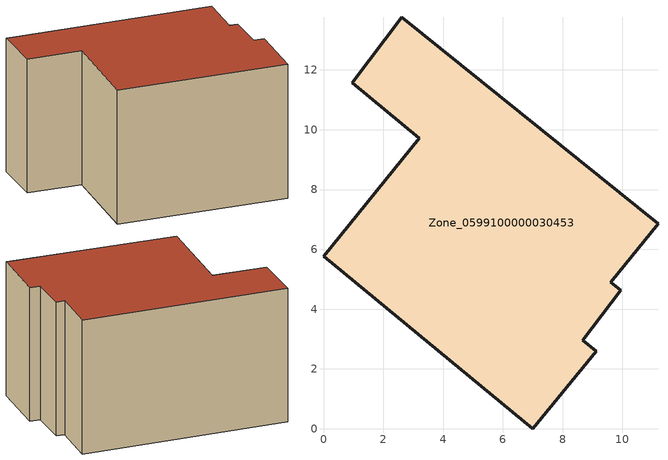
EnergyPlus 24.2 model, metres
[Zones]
Zone_0599100000030453
 floor ground (C_G): 2.62,13.76 11.19,6.85 9.61,4.91 9.95,4.63 8.68,2.96 9.12,2.6 7.01,0 0,5.78 3.21,9.72 0.97,11.57 z0
 wall outside (C_F): 7.01,0 9.12,2.6 8.68,2.96 9.95,4.63 9.61,4.91 11.19,6.85 2.62,13.76 0.97,11.57 3.21,9.72 0,5.78 7.01,0 z0:7.34
 roof outside (C_R): 0.97,11.57 3.21,9.72 0,5.78 7.01,0 9.12,2.6 8.68,2.96 9.95,4.63 9.61,4.91 11.19,6.85 2.62,13.76 z7.34
[BUILDING]
Pand.0599100000030453: North Axis=0; Terrain=City; Loads Convergence Tolerance Value=0.04; Temperature Convergence Tolerance Value=0.4; Solar Distribution=FullExterior; Maximum Number of Warmup Days=25; Minimum Number of Warmup Days=1
[Site:Location]
Rotterdam.The.Hague.AP_ZH_NLD Design_Conditions: Latitude=51.96; Longitude=4.45; Time Zone=1; Elevation=-4.5
[SITE:GROUNDTEMPERATURE:BUILDINGSURFACE]
18, 18, 18, 18, 18, 18, 18, 18, 18, 18, 18, 18
[MATERIAL] Thermal Absorptance=0.9; Solar Absorptance=0.7; Visible Absorptance=0.7
Name | Roughness | Thickness | Conductivity | Density | Specific Heat
G.TC.1946 | MediumSmooth | 0.15 | 1 | 540 | 1210
F.TC.1946 | Rough | 0.3 | 0.857143 | 1920 | 840
R.TC.1946 | MediumRough | 0.2 | 0.909091 | 1500 | 1000
[CONSTRUCTION]
C_G: G.TC.1946
C_F: F.TC.1946
C_R: R.TC.1946
[ZONE]
Zone_0599100000030453: Type=1; Multiplier=1; Ceiling Height=Autocalculate; Volume=Autocalculate; Floor Area=autocalculate; Part of Total Floor Area=Yes
[ZONEINFILTRATION:DESIGNFLOWRATE]
Infil_Zone_0599100000030453: Zone or ZoneList or Space or SpaceList=Zone_0599100000030453; Schedule=AlwaysOn; Design Flow Rate Calculation Method=Flow/Area; Flow Rate per Floor Area=0.003; Constant Term Coefficient=1; Temperature Term Coefficient=0; Velocity Term Coefficient=0; Velocity Squared Term Coefficient=0
[HVACTEMPLATE:ZONE:IDEALLOADSAIRSYSTEM]
Zone_0599100000030453: Maximum Heating Supply Air Temperature=50; Minimum Cooling Supply Air Temperature=13; Maximum Heating Supply Air Humidity Ratio=0.0156; Minimum Cooling Supply Air Humidity Ratio=0.0077; Heating Limit=NoLimit; Cooling Limit=NoLimit; Dehumidification Control Type=ConstantSensibleHeatRatio; Cooling Sensible Heat Ratio=0.7; Dehumidification Setpoint=60; Humidification Control Type=None; Humidification Setpoint=30; Outdoor Air Method=None; Outdoor Air Flow Rate per Person=0.00944; Outdoor Air Flow Rate per Zone Floor Area=0; Outdoor Air Flow Rate per Zone=0; Demand Controlled Ventilation Type=None; Outdoor Air Economizer Type=NoEconomizer; Heat Recovery Type=None; Sensible Heat Recovery Effectiveness=0.7; Latent Heat Recovery Effectiveness=0.65
[ZONECONTROL:THERMOSTAT]
ThermostatControl_Zone_0599100000030453: Zone or ZoneList=Zone_0599100000030453; Control Type Schedule=DualSetpointControlType; Control 1=Thermostat_Zone_0599100000030453; Temperature Difference Between Cutout And Setpoint=0
[THERMOSTATSETPOINT:DUALSETPOINT]
Thermostat_Zone_0599100000030453: Heating Setpoint Temperature Schedule=HeatingSetpoint_Zone_0599100000030453; Cooling Setpoint Temperature Schedule=CoolingSetpoint_Zone_0599100000030453
[SCHEDULE:COMPACT]
HeatingSetpoint_Zone_0599100000030453: Through: 12/31, For: AllDays, Until: 24:00, 21
CoolingSetpoint_Zone_0599100000030453: Through: 12/31, For: AllDays, Until: 24:00, 24
DualSetpointControlType: Through: 12/31, For: AllDays, Until: 24:00, 4
AlwaysOn: Through: 12/31, For: AllDays, Until: 24:00, 1
